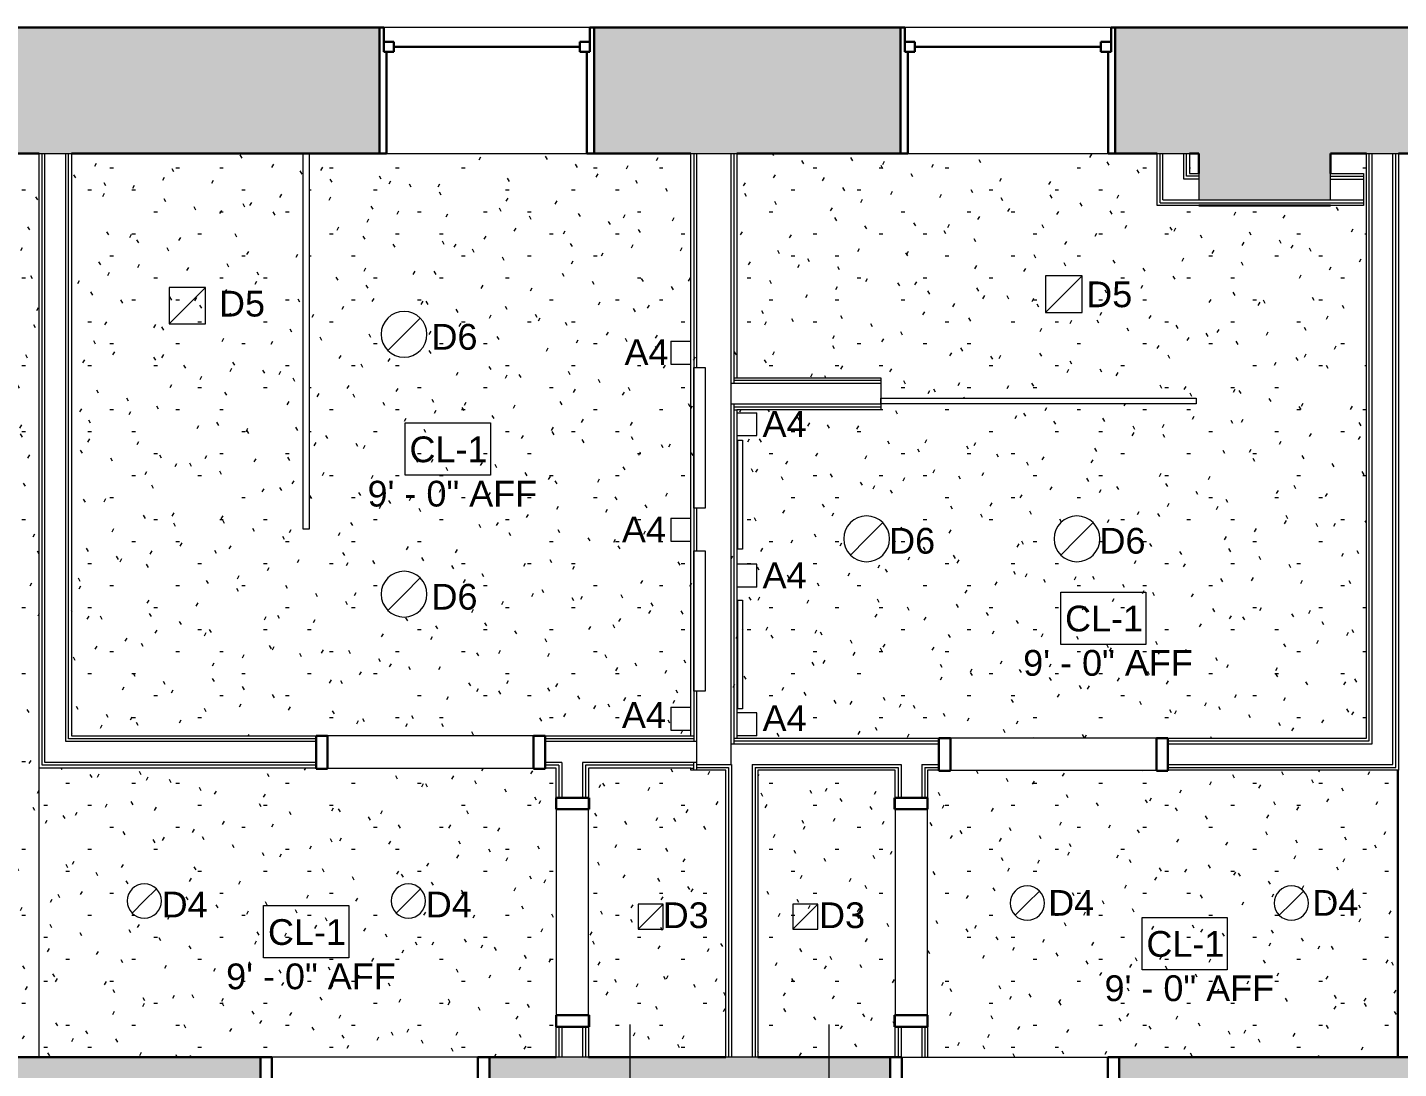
# Model space of a CAD drawing. Header units: inches. Extents: x -1176 to 1507, y -2527 to 978.
# Drawn here: x 684.5 to 924, y 407.1 to 589 of the extents above; entities that cross this region are included whole.
import ezdxf

# ---------------------------------------------------------------- set-up
doc = ezdxf.new("R2010")
doc.units = ezdxf.units.IN
doc.header["$MEASUREMENT"] = 0
for name, color, linetype, lineweight in [('A-CLNG', 13, 'Continuous', 18), ('A-CLNG-IDEN', 151, 'Continuous', 9), ('A-CLNG-PATT', 13, 'Continuous', 18), ('A-DOOR', 31, 'Continuous', 18), ('A-DOOR-FRAM', 31, 'Continuous', 30), ('A-GLAZ', 151, 'Continuous', 18), ('A-GLAZ-CURT', 52, 'Continuous', 9), ('A-WALL', 113, 'Continuous', 18), ('A-WALL-PATT', 111, 'Continuous', 18), ('E-LITE-EQPM', 33, 'Continuous', 9), ('E-LITE-EQPM-IDEN', 33, 'Continuous', 9), ('I-WALL', 2, 'Continuous', 18), ('Q-SPCQ', 91, 'Continuous', 9)]:
    doc.layers.add(name, color=color, linetype=linetype, lineweight=lineweight)
doc.styles.add('Arial', font='arial.ttf', dxfattribs={"height": 4.5})
doc.styles.add('Swis721 Lt BT', font='swissl.ttf', dxfattribs={"height": 4.5})
pattern_1 = [(0, (0, 0), (15.36, 3.84), [0.634, -10.886, 0.634, -10.886, -61.44]), (0, (0, 0), (15.36, 3.84), [-23.04, 0.634, -22.406, 0.634, -10.886, -26.88]), (0, (0, 0), (15.36, 3.84), [-57.6, 0.634, -7.046, 0.634, -18.566]), (120, (5.76, 1.92), (-11.005538, 11.38215), [0.634, -10.886, 0.634, -10.886, -61.44]), (120, (5.76, 1.92), (-11.005538, 11.38215), [-23.04, 0.634, -22.406, 0.634, -10.886, -26.88]), (120, (5.76, 1.92), (-11.005538, 11.38215), [-57.6, 0.634, -7.046, 0.634, -18.566]), (240, (7.68, 9.6), (-4.354462, -15.22215), [0.634, -10.886, 0.634, -10.886, -61.44]), (240, (7.68, 9.6), (-4.354462, -15.22215), [-23.04, 0.634, -22.406, 0.634, -10.886, -26.88]), (240, (7.68, 9.6), (-4.354462, -15.22215), [-57.6, 0.634, -7.046, 0.634, -18.566])]

# ---------------------------------------------------------------- blocks, each defined once
blk = doc.blocks.new('Double Hung - side window 4_ X 6_ 3_ H-6086068-2nd Floor RCP')
at = {"layer": 'A-GLAZ', "color": 8, "lineweight": 30}
for p, q in [((-18.75, 11), (-18, 11)), ((-18, 6.75), (-18, 11)), ((18, 6.75), (18, 11)), ((18.75, 11), (18, 11)), ((-18, 8.5), (-18, 6.75)), ((-18, 8.5), (-16.25, 8.5)), ((-16.25, 8.5), (-16.25, 6.75)), ((-16.25, 7.625), (16.25, 7.625)), ((16.25, 8.5), (16.25, 6.75)), ((18, 8.5), (16.25, 8.5)), ((18, 8.5), (18, 6.75)), ((-18, 6.75), (-16.25, 6.75)), ((-18, 6.75), (-17.5, 6.75)), ((-17.5, -11), (-17.5, 6.75)), ((18, 6.75), (16.25, 6.75)), ((17.5, 6.75), (18, 6.75)), ((17.5, 6.75), (17.5, -11)), ((-17.5, -11), (-18.75, -11)), ((17.5, -11), (18.75, -11))]:
    blk.add_line(p, q, dxfattribs=at)
blk = doc.blocks.new('Single Flush - D2 3_ X 8_-8252890-2nd Floor RCP')
at = {"layer": 'A-DOOR-FRAM'}
for p, q in [((-20, -2.9375), (-20, 2.8125)), ((-20, 2.8125), (-18, 2.8125)), ((-18, -2.9375), (-18, 2.8125)), ((18.000004, -2.9375), (18.000004, 2.8125)), ((18.000004, 2.8125), (20.000004, 2.8125)), ((20.000004, -2.9375), (20.000004, 2.8125)), ((-20, -2.9375), (-18, -2.9375)), ((18.000004, -2.9375), (20.000004, -2.9375))]:
    blk.add_line(p, q, dxfattribs=at)
blk = doc.blocks.new('Single Flush - D2 3_ X 8_-8252885-2nd Floor RCP')
at = {"layer": 'A-DOOR-FRAM'}
for p, q in [((-20, 2.9375), (-20, -2.8125)), ((-20, 2.9375), (-18, 2.9375)), ((-18, 2.9375), (-18, -2.8125)), ((18.000004, 2.9375), (18.000004, -2.8125)), ((18.000004, 2.9375), (20.000004, 2.9375)), ((20.000004, 2.9375), (20.000004, -2.8125)), ((-20, -2.8125), (-18, -2.8125)), ((18.000004, -2.8125), (20.000004, -2.8125))]:
    blk.add_line(p, q, dxfattribs=at)
blk = doc.blocks.new('Single Flush - D1 3_ X 8_-8252940-2nd Floor RCP')
at = {"layer": 'A-DOOR-FRAM', "color": 8}
for p, q in [((-20, -3.75), (-20, 2)), ((-20, 2), (-18, 2)), ((-18, -3.75), (-18, 2)), ((18.000004, -3.75), (18.000004, 2)), ((18.000004, 2), (20.000004, 2)), ((20.000004, -3.75), (20.000004, 2)), ((-20, -3.75), (-18, -3.75)), ((18.000004, -3.75), (20.000004, -3.75))]:
    blk.add_line(p, q, dxfattribs=at)
blk = doc.blocks.new('System Panel - Glazed-7111619-2nd Floor RCP')
at = {"layer": 'A-GLAZ-CURT', "lineweight": 18}
for p, q in [((-32.8125, 0.75), (-32.8125, 1.75)), ((-32.8125, 1.75), (32.8125, 1.75)), ((32.8125, 0.75), (-32.8125, 0.75)), ((32.8125, 1.75), (32.8125, 0.75))]:
    blk.add_line(p, q, dxfattribs=at)
blk = doc.blocks.new('L-Recessed Circular - Downlight - 8_-7245237-2nd Floor RCP')
at = {"layer": 'E-LITE-EQPM'}
for q in [(2.83, 2.83), (-2.83, -2.83)]:
    blk.add_line((0, 0), q, dxfattribs=at)
for start, end in [(360, 180), (180, 360)]:
    blk.add_arc((0, 0), 4, start, end, dxfattribs=at)
blk = doc.blocks.new('L-Recessed Square Downlight - 6_-4552745-2nd Floor RCP')
at = {"layer": 'E-LITE-EQPM'}
for p, q in [((-3.1875, -3.1875), (-3.1875, 3.1875)), ((-3.1875, 3.1875), (3.1875, 3.1875)), ((-3.1875, 3.1875), (3.1875, -3.1875)), ((3.1875, 3.1875), (3.1875, -3.1875)), ((3.1875, -3.1875), (-3.1875, -3.1875))]:
    blk.add_line(p, q, dxfattribs=at)
blk = doc.blocks.new('L-Recessed Square Downlight - 4_-4552743-2nd Floor RCP')
at = {"layer": 'E-LITE-EQPM'}
for p, q in [((-2.1875, -2.1875), (-2.1875, 2.1875)), ((-2.1875, 2.1875), (2.1875, 2.1875)), ((-2.1875, 2.1875), (2.1875, -2.1875)), ((2.1875, 2.1875), (2.1875, -2.1875)), ((2.1875, -2.1875), (-2.1875, -2.1875))]:
    blk.add_line(p, q, dxfattribs=at)
blk = doc.blocks.new('L-Recessed Circular - Downlight - 6_-7313291-2nd Floor RCP')
at = {"layer": 'E-LITE-EQPM'}
for q in [(-2.12, -2.12), (2.12, 2.12)]:
    blk.add_line((0, 0), q, dxfattribs=at)
for start, end in [(360, 180), (180, 360)]:
    blk.add_arc((0, 0), 3, start, end, dxfattribs=at)
blk = doc.blocks.new('Sconce Light - Sphere - 60W - 120V-8439171-2nd Floor RCP')
at = {"layer": 'E-LITE-EQPM'}
for p, q in [((0, 7.5), (-2, 7.5)), ((-2, 7.5), (-2, 4)), ((2, 7.5), (0, 7.5)), ((2, 7.5), (2, 4)), ((-2, 4), (0, 4)), ((0, 4), (2, 4))]:
    blk.add_line(p, q, dxfattribs=at)
blk = doc.blocks.new('System Panel - Glazed-8012332-2nd Floor RCP')
at = {"layer": 'A-GLAZ-CURT', "lineweight": 18}
for p, q in [((-27.52, -1.75), (-27.52, -0.75)), ((-27.52, -0.75), (27.52, -0.75)), ((27.52, -1.75), (-27.52, -1.75)), ((27.52, -0.75), (27.52, -1.75))]:
    blk.add_line(p, q, dxfattribs=at)
blk = doc.blocks.new('Mirror52 - Mirror-7343820-2nd Floor RCP')
at = {"layer": 'Q-SPCQ'}
for p, q in [((-994.34, -1006.94), (-994.34, -1004.94)), ((-994.34, -1004.94), (-969.77, -1004.94)), ((-969.77, -1004.94), (-969.77, -1006.94)), ((-969.77, -1006.94), (-994.34, -1006.94))]:
    blk.add_line(p, q, dxfattribs=at)
blk = doc.blocks.new('Mirror53 - Mirror-7343833-2nd Floor RCP')
at = {"layer": 'Q-SPCQ'}
for p, q in [((-994.34, -1006.94), (-994.34, -1004.94)), ((-994.34, -1004.94), (-969.77, -1004.94)), ((-969.77, -1004.94), (-969.77, -1006.94)), ((-969.77, -1006.94), (-994.34, -1006.94))]:
    blk.add_line(p, q, dxfattribs=at)
blk = doc.blocks.new('Single Flush - D1 3_ X 8_-8252941-2nd Floor RCP')
at = {"layer": 'A-DOOR-FRAM'}
for p, q in [((-20, 3.75), (-20, -2)), ((-20, 3.75), (-18, 3.75)), ((-18, 3.75), (-18, -2)), ((18.000004, 3.75), (18.000004, -2)), ((18.000004, 3.75), (20.000004, 3.75)), ((20.000004, 3.75), (20.000004, -2)), ((-20, -2), (-18, -2)), ((18.000004, -2), (20.000004, -2))]:
    blk.add_line(p, q, dxfattribs=at)
blk = doc.blocks.new('Mirror71 - Mirror-8012109-2nd Floor RCP')
at = {"layer": 'Q-SPCQ'}
for p, q in [((-969.01, -1022.92), (-969.01, -1022.11)), ((-969.01, -1022.11), (-950.01, -1022.11)), ((-950.01, -1022.11), (-950.01, -1022.92)), ((-950.01, -1022.92), (-969.01, -1022.92))]:
    blk.add_line(p, q, dxfattribs=at)
blk = doc.blocks.new('Mirror72 - Mirror-8012123-2nd Floor RCP')
at = {"layer": 'Q-SPCQ'}
for p, q in [((-968.92, -1022.92), (-968.92, -1022.11)), ((-968.92, -1022.11), (-949.92, -1022.11)), ((-949.92, -1022.11), (-949.92, -1022.92)), ((-949.92, -1022.92), (-968.92, -1022.92))]:
    blk.add_line(p, q, dxfattribs=at)
blk = doc.blocks.new('Sconce Light - Sphere - 60W - 120V-V14-2nd Floor RCP')
at = {"layer": 'E-LITE-EQPM'}
for p, q in [((0, -4), (-2, -4)), ((-2, -4), (-2, -7.5)), ((2, -4), (0, -4)), ((2, -4), (2, -7.5)), ((-2, -7.5), (0, -7.5)), ((0, -7.5), (2, -7.5))]:
    blk.add_line(p, q, dxfattribs=at)

msp = doc.modelspace()

# ---------------------------------------------------------------- hatches: boundary and pattern name
at = {"layer": 'A-CLNG-PATT'}
h = msp.add_hatch(dxfattribs=at)
h.set_pattern_fill('FP_2', color=256, style=0, pattern_type=2)
h.set_pattern_definition(pattern_1)
h.paths.add_polyline_path([(685.67, 409.14), (686.57, 409.14), (686.57, 567.01), (606.02, 567.01), (606.02, 557.64), (587.52, 557.64), (587.52, 567.01), (480.78, 567.01), (480.78, 555.14), (484.28, 555.14), (484.28, 551.14), (480.78, 551.14), (480.78, 465.14), (484.28, 465.14), (484.28, 461.14), (480.78, 461.14), (480.78, 409.14), (639.03, 409.14)], flags=0)
h.paths.add_polyline_path([(491.91, 410.75), (490.9, 410.89), (489.95, 411.28), (489.13, 411.91), (488.51, 412.72), (488.11, 413.67), (488.05, 413.98), (488.04, 414.02), (488.02, 414.33), (487.98, 414.69), (488.04, 415.15), (488.04, 415.39), (488.09, 415.53), (488.11, 415.71), (488.51, 416.67), (488.62, 416.81), (489.13, 417.47), (489.26, 417.58), (489.38, 417.72), (489.65, 417.87), (489.95, 418.1), (490.29, 418.24), (490.57, 418.4), (490.76, 418.44), (490.9, 418.49), (491.99, 418.63), (492.62, 418.53), (492.93, 418.49), (493.11, 418.43), (493.26, 418.4), (493.54, 418.24), (493.88, 418.1), (494.18, 417.87), (494.45, 417.72), (494.57, 417.58), (494.7, 417.47), (495.32, 416.67), (495.36, 416.56), (495.72, 415.71), (495.74, 415.53), (495.79, 415.39), (495.79, 415.15), (495.82, 414.9), (498.02, 414.89), (498.11, 414.84), (498.16, 414.76), (498.16, 414.65), (498.11, 414.56), (498.02, 414.51), (497.9, 414.51), (495.83, 414.51), (495.79, 414.22), (495.79, 414.02), (495.75, 413.9), (495.72, 413.67), (495.32, 412.72), (494.7, 411.91), (493.88, 411.28), (492.93, 410.89), (492.02, 410.77)], flags=0)
h.paths.add_polyline_path([(636.06, 445.61), (635.28, 445.71), (634.56, 446.01), (633.94, 446.49), (633.46, 447.11), (633.16, 447.83), (633.06, 448.61), (633.16, 449.39), (633.46, 450.11), (633.94, 450.73), (634.56, 451.21), (635.28, 451.51), (636.06, 451.61), (636.84, 451.51), (637.56, 451.21), (638.18, 450.73), (638.66, 450.11), (638.96, 449.39), (639.06, 448.61), (638.96, 447.83), (638.66, 447.11), (638.18, 446.49), (637.56, 446.01), (636.84, 445.71)], flags=0)
h.paths.add_polyline_path([(535.04, 445.61), (534.26, 445.71), (533.54, 446.01), (532.92, 446.49), (532.44, 447.11), (532.14, 447.83), (532.04, 448.61), (532.14, 449.39), (532.44, 450.11), (532.92, 450.73), (533.54, 451.21), (534.26, 451.51), (535.04, 451.61), (535.81, 451.51), (536.54, 451.21), (537.16, 450.73), (537.64, 450.11), (537.94, 449.39), (538.04, 448.61), (537.94, 447.83), (537.64, 447.11), (537.16, 446.49), (536.54, 446.01), (535.81, 445.71)], flags=0)
h.paths.add_polyline_path([(581.8, 466.78), (581.09, 467.01), (580.65, 467.61), (580.65, 468.36), (581.09, 468.96), (581.3, 469.03), (581.3, 485), (573.69, 471.83), (573.84, 471.66), (573.9, 470.89), (573.55, 470.27), (572.86, 469.97), (572.13, 470.13), (571.63, 470.68), (571.57, 471.45), (571.93, 472.07), (572.61, 472.37), (572.83, 472.33), (580.43, 485.5), (566.6, 477.52), (566.65, 477.3), (566.34, 476.62), (565.7, 476.24), (564.95, 476.32), (564.4, 476.82), (564.24, 477.55), (564.55, 478.23), (565.19, 478.61), (565.94, 478.53), (566.1, 478.38), (579.93, 486.37), (564.72, 486.37), (564.65, 486.16), (564.05, 485.72), (563.3, 485.72), (562.7, 486.16), (562.47, 486.87), (562.7, 487.58), (563.3, 488.02), (564.05, 488.02), (564.65, 487.58), (564.72, 487.37), (579.93, 487.37), (566.09, 495.34), (565.94, 495.21), (565.16, 495.15), (564.55, 495.5), (564.24, 496.19), (564.4, 496.92), (564.95, 497.41), (565.72, 497.48), (566.34, 497.12), (566.65, 496.44), (566.6, 496.22), (580.43, 488.23), (572.83, 501.41), (572.61, 501.36), (571.93, 501.67), (571.56, 502.31), (571.63, 503.06), (572.13, 503.61), (572.86, 503.77), (573.55, 503.46), (573.92, 502.82), (573.84, 502.07), (573.69, 501.91), (581.3, 488.73), (581.3, 504.71), (581.09, 504.78), (580.65, 505.38), (580.65, 506.13), (581.09, 506.73), (581.8, 506.96), (582.51, 506.73), (582.95, 506.13), (582.95, 505.38), (582.51, 504.78), (582.3, 504.71), (582.3, 488.73), (589.91, 501.91), (589.76, 502.07), (589.7, 502.85), (590.05, 503.46), (590.74, 503.77), (591.47, 503.61), (591.97, 503.06), (592.03, 502.29), (591.67, 501.67), (590.99, 501.36), (590.77, 501.41), (583.17, 488.23), (597, 496.22), (596.95, 496.44), (597.26, 497.12), (597.9, 497.49), (598.65, 497.41), (599.2, 496.92), (599.36, 496.19), (599.05, 495.5), (598.41, 495.13), (597.66, 495.21), (597.5, 495.36), (583.67, 487.37), (598.88, 487.37), (598.95, 487.58), (599.55, 488.02), (600.3, 488.02), (600.9, 487.58), (601.13, 486.87), (600.9, 486.16), (600.3, 485.72), (599.55, 485.72), (598.95, 486.16), (598.88, 486.37), (583.67, 486.37), (597.51, 478.39), (597.66, 478.53), (598.44, 478.59), (599.05, 478.23), (599.36, 477.55), (599.2, 476.82), (598.65, 476.32), (597.88, 476.26), (597.26, 476.62), (596.95, 477.3), (597, 477.52), (583.17, 485.5), (590.77, 472.33), (590.99, 472.37), (591.67, 472.07), (592.04, 471.42), (591.97, 470.68), (591.47, 470.13), (590.74, 469.97), (590.05, 470.27), (589.68, 470.92), (589.76, 471.66), (589.91, 471.83), (582.3, 485), (582.3, 469.03), (582.51, 468.96), (582.95, 468.36), (582.95, 467.61), (582.51, 467.01), (581.93, 466.82)], flags=0)
h.paths.add_polyline_path([(636.06, 524.54), (635.28, 524.64), (634.56, 524.94), (633.94, 525.42), (633.46, 526.04), (633.16, 526.77), (633.06, 527.54), (633.16, 528.32), (633.46, 529.04), (633.94, 529.66), (634.56, 530.14), (635.28, 530.44), (636.06, 530.54), (636.84, 530.44), (637.56, 530.14), (638.18, 529.66), (638.66, 529.04), (638.96, 528.32), (639.06, 527.54), (638.96, 526.77), (638.66, 526.04), (638.18, 525.42), (637.56, 524.94), (636.84, 524.64)], flags=0)
h.paths.add_polyline_path([(535.04, 524.54), (534.26, 524.64), (533.54, 524.94), (532.92, 525.42), (532.44, 526.04), (532.14, 526.77), (532.04, 527.54), (532.14, 528.32), (532.44, 529.04), (532.92, 529.66), (533.54, 530.14), (534.26, 530.44), (535.04, 530.54), (535.81, 530.44), (536.54, 530.14), (537.16, 529.66), (537.64, 529.04), (537.94, 528.32), (538.04, 527.54), (537.94, 526.77), (537.64, 526.04), (537.16, 525.42), (536.54, 524.94), (535.81, 524.64)], flags=0)
h.paths.add_polyline_path([(675.75, 544.65), (664.73, 544.65), (664.73, 555.67), (675.75, 555.67), (675.75, 547.24)], flags=0)
h = msp.add_hatch(dxfattribs=at)
h.set_pattern_fill('FP_4', color=256, style=0, pattern_type=2)
h.set_pattern_definition(pattern_1)
h.paths.add_polyline_path([(692.2, 465.26), (800.4, 465.26), (800.4, 466.26), (796.9, 466.26), (796.9, 470.26), (800.4, 470.26), (800.4, 499.26), (796.9, 499.26), (796.9, 503.26), (800.4, 503.26), (800.4, 530.2), (796.9, 530.2), (796.9, 534.2), (800.4, 534.2), (800.4, 567.01), (733.7, 567.01), (733.7, 501.38), (732.7, 501.38), (732.7, 567.01), (692.2, 567.01), (692.2, 471.48)], flags=0)
h.paths.add_polyline_path([(734.07, 465.51), (698.45, 465.51), (698.45, 465.88), (734.07, 465.88)], flags=0)
h.paths.add_polyline_path([(750.3, 486.01), (749.26, 486.15), (748.3, 486.55), (747.47, 487.18), (746.83, 488.01), (746.43, 488.98), (746.3, 490.01), (746.43, 491.05), (746.83, 492.01), (747.47, 492.84), (748.3, 493.48), (749.26, 493.88), (750.3, 494.01), (751.33, 493.88), (752.3, 493.48), (753.12, 492.84), (753.76, 492.01), (754.16, 491.05), (754.3, 490.01), (754.16, 488.98), (753.76, 488.01), (753.12, 487.18), (752.3, 486.55), (751.33, 486.15)], flags=0)
h.paths.add_polyline_path([(750.3, 531.41), (749.26, 531.55), (748.3, 531.95), (747.47, 532.58), (746.83, 533.41), (746.43, 534.38), (746.3, 535.41), (746.43, 536.45), (746.83, 537.41), (747.47, 538.24), (748.3, 538.88), (749.26, 539.28), (750.3, 539.41), (751.33, 539.28), (752.3, 538.88), (753.12, 538.24), (753.76, 537.41), (754.16, 536.45), (754.3, 535.41), (754.16, 534.38), (753.76, 533.41), (753.12, 532.58), (752.3, 531.95), (751.33, 531.55)], flags=0)
h = msp.add_hatch(dxfattribs=at)
h.set_pattern_fill('FP_2', color=256, style=0, pattern_type=2)
h.set_pattern_definition(pattern_1)
h.paths.add_polyline_path([(825.58, 464.88), (918.4, 464.88), (918.4, 567.01), (912.15, 567.01), (912.15, 563.52), (917.87, 563.52), (917.87, 557.89), (881.87, 557.89), (881.87, 567.01), (808.4, 567.01), (808.4, 527.82), (833.61, 527.82), (833.61, 524.26), (888.65, 524.26), (888.65, 523.26), (833.61, 523.26), (833.61, 522.2), (808.4, 522.2), (808.4, 521.7), (811.9, 521.7), (811.9, 517.7), (808.4, 517.7), (808.4, 495.26), (811.9, 495.26), (811.9, 491.26), (808.4, 491.26), (808.4, 469.26), (811.9, 469.26), (811.9, 465.26), (808.4, 465.26), (808.4, 464.88), (813.92, 464.88)], flags=0)
h.paths.add_polyline_path([(809.42, 469.98), (808.61, 469.98), (808.61, 488.98), (809.42, 488.98), (809.42, 471.48)], flags=0)
h.paths.add_polyline_path([(867.84, 495.68), (866.81, 495.82), (865.84, 496.22), (865.02, 496.85), (864.38, 497.68), (863.98, 498.64), (863.84, 499.68), (863.98, 500.71), (864.38, 501.68), (865.02, 502.51), (865.84, 503.14), (866.81, 503.54), (867.84, 503.68), (868.88, 503.54), (869.84, 503.14), (870.67, 502.51), (871.31, 501.68), (871.71, 500.71), (871.84, 499.68), (871.71, 498.64), (871.31, 497.68), (870.67, 496.85), (869.84, 496.22), (868.88, 495.82)], flags=0)
h.paths.add_polyline_path([(831.09, 495.68), (830.06, 495.82), (829.09, 496.22), (828.27, 496.85), (827.63, 497.68), (827.23, 498.64), (827.09, 499.68), (827.23, 500.71), (827.63, 501.68), (828.27, 502.51), (829.09, 503.14), (830.06, 503.54), (831.09, 503.68), (832.13, 503.54), (833.09, 503.14), (833.92, 502.51), (834.56, 501.68), (834.96, 500.71), (835.09, 499.68), (834.96, 498.64), (834.56, 497.68), (833.92, 496.85), (833.09, 496.22), (832.13, 495.82)], flags=0)
h.paths.add_polyline_path([(809.42, 497.88), (808.61, 497.88), (808.61, 516.88), (809.42, 516.88)], flags=0)
h.paths.add_polyline_path([(918.15, 525.38), (917.77, 525.38), (917.77, 554.63), (918.15, 554.63), (918.15, 547.24)], flags=0)
h.paths.add_polyline_path([(889.15, 563.52), (889.15, 567.01), (887.49, 567.01), (887.49, 563.52)], flags=0)
h = msp.add_hatch(dxfattribs=at)
h.set_pattern_fill('FP_2', color=256, style=0, pattern_type=2)
h.set_pattern_definition(pattern_1)
h.paths.add_polyline_path([(776.86, 409.14), (776.86, 459.63), (686.57, 459.63), (686.57, 409.14), (765.2, 409.14)], flags=0)
h.paths.add_polyline_path([(704.91, 433.42), (704.13, 433.52), (703.41, 433.82), (702.79, 434.3), (702.31, 434.92), (702.01, 435.64), (701.91, 436.42), (702.01, 437.2), (702.31, 437.92), (702.79, 438.54), (703.41, 439.02), (704.13, 439.32), (704.91, 439.42), (705.68, 439.32), (706.41, 439.02), (707.03, 438.54), (707.51, 437.92), (707.8, 437.2), (707.91, 436.42), (707.8, 435.64), (707.51, 434.92), (707.03, 434.3), (706.41, 433.82), (705.68, 433.52)], flags=0)
h.paths.add_polyline_path([(751.05, 433.42), (750.27, 433.52), (749.55, 433.82), (748.93, 434.3), (748.45, 434.92), (748.15, 435.64), (748.05, 436.42), (748.15, 437.2), (748.45, 437.92), (748.93, 438.54), (749.55, 439.02), (750.27, 439.32), (751.05, 439.42), (751.83, 439.32), (752.55, 439.02), (753.17, 438.54), (753.65, 437.92), (753.95, 437.2), (754.05, 436.42), (753.95, 435.64), (753.65, 434.92), (753.17, 434.3), (752.55, 433.82), (751.83, 433.52)], flags=0)
h = msp.add_hatch(dxfattribs=at)
h.set_pattern_fill('FP_2', color=256, style=0, pattern_type=2)
h.set_pattern_definition(pattern_1)
h.paths.add_polyline_path([(782.49, 409.14), (806.49, 409.14), (806.49, 459.26), (800.4, 459.26), (800.4, 459.63), (782.49, 459.63), (782.49, 412.48)], flags=0)
h = msp.add_hatch(dxfattribs=at)
h.set_pattern_fill('FP_2', color=256, style=0, pattern_type=2)
h.set_pattern_definition(pattern_1)
h.paths.add_polyline_path([(836.11, 409.14), (836.11, 459.26), (812.11, 459.26), (812.11, 409.14), (835.24, 409.14)], flags=0)
h = msp.add_hatch(dxfattribs=at)
h.set_pattern_fill('FP_2', color=256, style=0, pattern_type=2)
h.set_pattern_definition(pattern_1)
h.paths.add_polyline_path([(841.74, 409.14), (923.77, 409.14), (923.77, 459.26), (841.74, 459.26), (841.74, 414.45)], flags=0)
h.paths.add_polyline_path([(859.16, 433.04), (858.38, 433.15), (857.66, 433.45), (857.04, 433.92), (856.56, 434.54), (856.26, 435.27), (856.16, 436.04), (856.26, 436.82), (856.56, 437.54), (857.04, 438.17), (857.66, 438.64), (858.38, 438.94), (859.16, 439.04), (859.93, 438.94), (860.66, 438.64), (861.28, 438.17), (861.76, 437.54), (862.05, 436.82), (862.16, 436.04), (862.05, 435.27), (861.76, 434.54), (861.28, 433.92), (860.66, 433.45), (859.93, 433.15)], flags=0)
h.paths.add_polyline_path([(905.3, 433.04), (904.52, 433.15), (903.8, 433.45), (903.18, 433.92), (902.7, 434.54), (902.4, 435.27), (902.3, 436.04), (902.4, 436.82), (902.7, 437.54), (903.18, 438.17), (903.8, 438.64), (904.52, 438.94), (905.3, 439.04), (906.08, 438.94), (906.8, 438.64), (907.42, 438.17), (907.9, 437.54), (908.2, 436.82), (908.3, 436.04), (908.2, 435.27), (907.9, 434.54), (907.42, 433.92), (906.8, 433.45), (906.08, 433.15)], flags=0)
at = {"layer": 'A-WALL-PATT', "lineweight": 9}
h = msp.add_hatch(color=7, dxfattribs=at)
h.paths.add_polyline_path([(1211.24, 567.01), (1211.24, 589.01), (1167.7, 589.01), (1167.7, 567.01), (1198.66, 567.01)], flags=0)
h.paths.add_polyline_path([(1130.2, 567.01), (1130.2, 589.01), (1068.64, 589.01), (1068.64, 567.01), (1105.39, 567.01)], flags=0)
h.paths.add_polyline_path([(1031.14, 567.01), (1031.14, 589.01), (977.59, 589.01), (977.59, 567.01), (1012.12, 567.01)], flags=0)
h.paths.add_polyline_path([(918.4, 567.01), (940.09, 567.01), (940.09, 589.01), (874.54, 589.01), (874.54, 567.01), (912.15, 567.01)], flags=0)
h.paths.add_polyline_path([(837.04, 567.01), (837.04, 589.01), (783.49, 589.01), (783.49, 567.01), (825.58, 567.01)], flags=0)
h.paths.add_polyline_path([(745.99, 567.01), (745.99, 589.01), (682.43, 589.01), (682.43, 567.01), (732.3, 567.01)], flags=0)
h.paths.add_polyline_path([(644.93, 567.01), (644.93, 589.01), (576.53, 589.01), (576.53, 567.01), (606.02, 567.01)], flags=0)
h.paths.add_polyline_path([(539.03, 567.01), (539.03, 589.01), (480.78, 589.01), (480.78, 567.01)], flags=0)
h = msp.add_hatch(dxfattribs=at)
h.set_pattern_fill('FP_2', color=256, style=0, pattern_type=2)
h.set_pattern_definition(pattern_1)
h.paths.add_polyline_path([(800.9, 459.26), (800.9, 459.63), (800.4, 459.63), (800.4, 459.26)], flags=0)
h.paths.add_polyline_path([(800.4, 465.26), (800.9, 465.26), (800.9, 567.01), (800.4, 567.01), (800.4, 466.26)], flags=0)
h = msp.add_hatch(dxfattribs=at)
h.set_pattern_fill('FP_2', color=256, style=0, pattern_type=2)
h.set_pattern_definition(pattern_1)
h.paths.add_polyline_path([(800.9, 459.26), (801.4, 459.26), (801.4, 460.63), (800.9, 460.63), (800.9, 459.63)], flags=0)
h.paths.add_polyline_path([(801.4, 464.26), (801.4, 473.04), (800.91, 473.04), (800.91, 497.61), (801.4, 497.61), (801.4, 505.05), (800.91, 505.05), (800.91, 529.63), (801.4, 529.63), (801.4, 567.01), (800.9, 567.01), (800.9, 464.26)], flags=0)
h = msp.add_hatch(dxfattribs=at)
h.set_pattern_fill('FP_2', color=256, style=0, pattern_type=2)
h.set_pattern_definition(pattern_1)
h.paths.add_polyline_path([(807.9, 463.88), (807.9, 523.2), (807.4, 523.2), (807.4, 463.88)], flags=0)
h.paths.add_polyline_path([(807.9, 526.82), (807.9, 567.01), (807.4, 567.01), (807.4, 526.82)], flags=0)
h = msp.add_hatch(dxfattribs=at)
h.set_pattern_fill('FP_2', color=256, style=0, pattern_type=2)
h.set_pattern_definition(pattern_1)
h.paths.add_polyline_path([(807.9, 464.88), (808.4, 464.88), (808.4, 522.2), (807.9, 522.2), (807.9, 471.48)], flags=0)
h.paths.add_polyline_path([(807.9, 527.82), (808.4, 527.82), (808.4, 567.01), (807.9, 567.01), (807.9, 532.09)], flags=0)
msp.add_hatch(color=7, dxfattribs=at).paths.add_polyline_path([(895.53, 558.89), (912.15, 558.89), (912.15, 567.01), (889.15, 567.01), (889.15, 558.89)], flags=0)
h = msp.add_hatch(color=7, dxfattribs=at)
h.paths.add_polyline_path([(1087.9, 405.14), (1087.9, 409.14), (875.24, 409.14), (875.24, 405.14), (1058.76, 405.14)], flags=0)
h.paths.add_polyline_path([(835.24, 405.14), (835.24, 409.14), (765.2, 409.14), (765.2, 405.14), (825.58, 405.14)], flags=0)
h.paths.add_polyline_path([(718.07, 405.14), (725.2, 405.14), (725.2, 409.14), (480.78, 409.14), (480.78, 405.14), (708.99, 405.14)], flags=0)

# ---------------------------------------------------------------- linework, layer by layer
at = {"layer": 'A-CLNG'}
for p, q in [((686.57, 409.14), (686.57, 459.63)), ((923.77, 459.26), (923.77, 409.14)), ((924.02, 409.14), (924.02, 459.26))]:
    msp.add_line(p, q, dxfattribs=at)
for centre, radius, start, end in [((750.3, 535.41), 4, 0, 180), ((750.3, 535.41), 4, 180, 0), ((831.09, 499.68), 4, 0, 180), ((867.84, 499.68), 4, 0, 180), ((831.09, 499.68), 4, 180, 0), ((867.84, 499.68), 4, 180, 0), ((750.3, 490.01), 4, 0, 180), ((750.3, 490.01), 4, 180, 0), ((704.91, 436.42), 3, 0, 180), ((751.05, 436.42), 3, 0, 180), ((859.16, 436.04), 3, 0, 180), ((905.3, 436.04), 3, 0, 180), ((704.91, 436.42), 3, 180, 0), ((751.05, 436.42), 3, 180, 0), ((859.16, 436.04), 3, 180, 0), ((905.3, 436.04), 3, 180, 0)]:
    msp.add_arc(centre, radius, start, end, dxfattribs=at)
at = {"layer": 'A-CLNG-IDEN'}
for p, q in [((789.74, 414.84), (789.74, 396.55)), ((824.48, 414.84), (824.48, 396.55))]:
    msp.add_line(p, q, dxfattribs=at)
at = {"layer": 'A-CLNG-IDEN', "flags": 128}
for points in [[(750.49, 519.93), (765.37, 519.93), (765.37, 510.8), (750.49, 510.8)], [(865.01, 490.37), (879.89, 490.37), (879.89, 481.24), (865.01, 481.24)], [(725.77, 435.62), (740.65, 435.62), (740.65, 426.48), (725.77, 426.48)], [(879.22, 433.55), (894.1, 433.55), (894.1, 424.41), (879.22, 424.41)]]:
    msp.add_lwpolyline(points, close=True, dxfattribs=at)
at = {"layer": 'A-WALL', "color": 8, "lineweight": 30}
for p, q in [((682.43, 589.01), (745.99, 589.01)), ((745.99, 589.01), (745.99, 567.01)), ((783.49, 589.01), (837.04, 589.01)), ((783.49, 567.01), (783.49, 589.01)), ((837.04, 589.01), (837.04, 567.01)), ((874.54, 589.01), (940.09, 589.01)), ((874.54, 567.01), (874.54, 589.01)), ((686.57, 567.01), (682.43, 567.01)), ((745.99, 567.01), (692.2, 567.01)), ((800.4, 567.01), (783.49, 567.01)), ((837.04, 567.01), (808.4, 567.01)), ((881.87, 567.01), (874.54, 567.01)), ((889.15, 567.01), (887.49, 567.01)), ((889.15, 563.52), (889.15, 567.01)), ((918.4, 567.01), (912.15, 567.01)), ((912.15, 567.01), (912.15, 563.52)), ((940.09, 567.01), (924.02, 567.01)), ((912.15, 557.89), (889.15, 557.89)), ((480.78, 409.14), (725.2, 409.14)), ((725.2, 409.14), (725.2, 405.14)), ((765.2, 409.14), (776.86, 409.14)), ((765.2, 405.14), (765.2, 409.14)), ((782.49, 409.14), (806.49, 409.14)), ((812.11, 409.14), (835.24, 409.14)), ((875.24, 409.14), (1087.9, 409.14))]:
    msp.add_line(p, q, dxfattribs=at)
at = {"layer": 'A-WALL', "lineweight": 9}
for p, q in [((783.49, 589.01), (745.99, 589.01)), ((874.54, 589.01), (837.04, 589.01)), ((745.99, 567.01), (783.49, 567.01)), ((837.04, 567.01), (874.54, 567.01)), ((765.2, 409.14), (725.2, 409.14)), ((835.24, 409.14), (835.24, 405.14)), ((875.24, 405.14), (875.24, 409.14))]:
    msp.add_line(p, q, dxfattribs=at)
at = {"layer": 'A-WALL'}
for p, q in [((686.57, 567.01), (692.2, 567.01)), ((687.07, 460.13), (687.07, 567.01)), ((687.57, 460.63), (687.57, 567.01)), ((691.2, 464.26), (691.2, 567.01)), ((691.7, 464.76), (691.7, 567.01)), ((800.4, 567.01), (808.4, 567.01)), ((800.9, 567.01), (800.9, 464.26)), ((801.4, 567.01), (801.4, 529.63)), ((807.4, 567.01), (807.4, 460.26)), ((807.9, 567.01), (807.9, 526.82)), ((881.87, 567.01), (887.49, 567.01)), ((882.37, 558.39), (882.37, 567.01)), ((882.87, 558.89), (882.87, 567.01)), ((886.49, 562.52), (886.49, 567.01)), ((886.99, 563.02), (886.99, 567.01)), ((918.4, 567.01), (924.02, 567.01)), ((918.9, 464.38), (918.9, 567.01)), ((919.4, 463.88), (919.4, 567.01)), ((923.02, 460.26), (923.02, 567.01)), ((923.52, 459.76), (923.52, 567.01)), ((889.15, 563.02), (886.99, 563.02)), ((889.15, 563.52), (889.15, 558.89)), ((912.15, 558.89), (912.15, 563.52)), ((912.15, 563.02), (917.87, 563.02)), ((889.15, 562.52), (886.49, 562.52)), ((912.15, 562.52), (917.87, 562.52)), ((882.37, 558.39), (917.87, 558.39)), ((882.87, 558.89), (917.87, 558.89)), ((807.9, 527.82), (808.4, 527.82)), ((833.61, 527.32), (807.9, 527.32)), ((833.61, 526.82), (807.4, 526.82)), ((833.61, 523.2), (807.4, 523.2)), ((807.9, 523.2), (807.9, 522.2)), ((833.61, 522.7), (807.9, 522.7)), ((807.9, 522.2), (807.9, 463.88)), ((807.9, 522.2), (808.4, 522.2)), ((801.4, 505.05), (801.4, 497.61)), ((801.4, 473.04), (801.4, 459.26)), ((734.93, 464.76), (691.7, 464.76)), ((800.9, 464.76), (774.93, 464.76)), ((800.4, 465.26), (800.9, 465.26)), ((807.9, 464.88), (808.4, 464.88)), ((734.93, 464.26), (691.2, 464.26)), ((801.4, 464.26), (774.93, 464.26)), ((807.4, 463.88), (843.74, 463.88)), ((807.9, 464.38), (843.74, 464.38)), ((883.74, 464.38), (918.9, 464.38)), ((883.74, 463.88), (919.4, 463.88)), ((734.93, 460.13), (687.07, 460.13)), ((734.93, 460.63), (687.57, 460.63)), ((777.86, 460.63), (774.93, 460.63)), ((777.36, 460.13), (774.93, 460.13)), ((777.36, 460.13), (777.36, 454.45)), ((777.86, 460.63), (777.86, 454.45)), ((801.4, 460.63), (781.49, 460.63)), ((781.49, 460.63), (781.49, 454.45)), ((800.9, 460.13), (781.99, 460.13)), ((781.99, 460.13), (781.99, 454.45)), ((800.9, 459.26), (800.9, 460.63)), ((801.4, 460.26), (807.49, 460.26)), ((807.49, 460.26), (807.49, 409.14)), ((811.11, 460.26), (837.11, 460.26)), ((811.11, 460.26), (811.11, 409.14)), ((837.11, 460.26), (837.11, 454.45)), ((840.74, 460.26), (843.74, 460.26)), ((840.74, 460.26), (840.74, 454.45)), ((883.74, 460.26), (923.02, 460.26)), ((800.4, 459.63), (800.9, 459.63)), ((801.4, 459.76), (806.99, 459.76)), ((806.49, 459.26), (801.4, 459.26)), ((806.99, 459.76), (806.99, 409.14)), ((811.61, 459.76), (836.61, 459.76)), ((811.61, 459.76), (811.61, 409.14)), ((836.61, 459.76), (836.61, 454.45)), ((841.24, 459.76), (843.74, 459.76)), ((841.24, 459.76), (841.24, 454.45)), ((883.74, 459.76), (923.52, 459.76)), ((777.36, 414.45), (777.36, 409.14)), ((777.86, 414.45), (777.86, 409.14)), ((781.49, 414.45), (781.49, 409.14)), ((781.99, 414.45), (781.99, 409.14)), ((836.61, 414.45), (836.61, 409.14)), ((837.11, 414.45), (837.11, 409.14)), ((840.74, 414.45), (840.74, 409.14)), ((841.24, 414.45), (841.24, 409.14)), ((782.49, 409.14), (776.86, 409.14)), ((812.11, 409.14), (806.49, 409.14)), ((835.24, 409.14), (875.24, 409.14))]:
    msp.add_line(p, q, dxfattribs=at)
at = {"layer": 'I-WALL'}
for p, q in [((686.57, 459.63), (686.57, 567.01)), ((692.2, 567.01), (692.2, 465.26)), ((800.4, 534.2), (800.4, 567.01)), ((808.4, 567.01), (808.4, 527.82)), ((881.87, 557.89), (881.87, 567.01)), ((887.49, 567.01), (887.49, 563.52)), ((918.4, 464.88), (918.4, 567.01)), ((924.02, 567.01), (924.02, 459.26)), ((887.49, 563.52), (889.15, 563.52)), ((912.15, 563.52), (917.87, 563.52)), ((917.87, 563.52), (917.87, 557.89)), ((889.15, 557.89), (881.87, 557.89)), ((917.87, 557.89), (912.15, 557.89)), ((800.4, 503.26), (800.4, 530.2)), ((808.4, 527.82), (833.61, 527.82)), ((833.61, 527.82), (833.61, 522.2)), ((808.4, 522.2), (808.4, 521.7)), ((833.61, 522.2), (808.4, 522.2)), ((808.4, 517.7), (808.4, 495.26)), ((800.4, 470.26), (800.4, 499.26)), ((808.4, 491.26), (808.4, 469.26)), ((692.2, 465.26), (734.93, 465.26)), ((734.93, 465.26), (734.93, 459.63)), ((774.93, 465.26), (800.4, 465.26)), ((774.93, 459.63), (774.93, 465.26)), ((800.4, 465.26), (800.4, 466.26)), ((808.4, 465.26), (808.4, 464.88)), ((808.4, 464.88), (843.74, 464.88)), ((843.74, 464.88), (843.74, 459.26)), ((883.74, 459.26), (883.74, 464.88)), ((883.74, 464.88), (918.4, 464.88)), ((734.93, 459.63), (686.57, 459.63)), ((776.86, 459.63), (774.93, 459.63)), ((776.86, 454.45), (776.86, 459.63)), ((800.4, 459.63), (782.49, 459.63)), ((782.49, 459.63), (782.49, 454.45)), ((800.4, 459.26), (800.4, 459.63)), ((801.4, 459.26), (800.4, 459.26)), ((806.49, 409.14), (806.49, 459.26)), ((836.11, 459.26), (812.11, 459.26)), ((812.11, 459.26), (812.11, 409.14)), ((836.11, 454.45), (836.11, 459.26)), ((843.74, 459.26), (841.74, 459.26)), ((841.74, 459.26), (841.74, 454.45)), ((924.02, 459.26), (883.74, 459.26)), ((782.49, 454.45), (776.86, 454.45)), ((841.74, 454.45), (836.11, 454.45)), ((776.86, 409.14), (776.86, 414.45)), ((776.86, 414.45), (782.49, 414.45)), ((782.49, 414.45), (782.49, 409.14)), ((836.11, 409.14), (836.11, 414.45)), ((836.11, 414.45), (841.74, 414.45)), ((841.74, 414.45), (841.74, 409.14))]:
    msp.add_line(p, q, dxfattribs=at)
at = {"layer": 'I-WALL', "lineweight": 9}
for p, q in [((774.93, 465.26), (734.93, 465.26)), ((883.74, 464.88), (843.74, 464.88)), ((734.93, 459.63), (774.93, 459.63)), ((843.74, 459.26), (883.74, 459.26)), ((776.86, 454.45), (776.86, 414.45)), ((782.49, 414.45), (782.49, 454.45)), ((836.11, 454.45), (836.11, 414.45)), ((841.74, 414.45), (841.74, 454.45))]:
    msp.add_line(p, q, dxfattribs=at)

# ---------------------------------------------------------------- block references
at = {"layer": 'A-DOOR'}
for name, p, rotation in [('Single Flush - D2 3_ X 8_-8252885-2nd Floor RCP', (754.93, 462.45), 180), ('Single Flush - D2 3_ X 8_-8252890-2nd Floor RCP', (779.67, 434.45), 90), ('Single Flush - D2 3_ X 8_-8252885-2nd Floor RCP', (838.92, 434.45), 90), ('Single Flush - D1 3_ X 8_-8252941-2nd Floor RCP', (855.24, 407.14), 180)]:
    msp.add_blockref(name, p, dxfattribs=dict(at, rotation=rotation))
for name, p in [('Single Flush - D2 3_ X 8_-8252890-2nd Floor RCP', (863.74, 462.07)), ('Single Flush - D1 3_ X 8_-8252940-2nd Floor RCP', (745.2, 407.14))]:
    msp.add_blockref(name, p, dxfattribs=at)
at = {"layer": 'A-GLAZ'}
for p in [(764.74, 578.01), (855.79, 578.01)]:
    msp.add_blockref('Double Hung - side window 4_ X 6_ 3_ H-6086068-2nd Floor RCP', p, dxfattribs=at)
at = {"layer": 'A-GLAZ-CURT', "rotation": 89.99999999999991}
msp.add_blockref('System Panel - Glazed-7111619-2nd Floor RCP', (734.45, 534.2), dxfattribs=at)
at = {"layer": 'A-GLAZ-CURT'}
msp.add_blockref('System Panel - Glazed-8012332-2nd Floor RCP', (861.13, 525.01), dxfattribs=at)
at = {"layer": 'E-LITE-EQPM', "extrusion": (0, 0, -1), "rotation": 180}
for name, p in [('L-Recessed Square Downlight - 6_-4552745-2nd Floor RCP', (-865.56, 542.41)), ('L-Recessed Square Downlight - 6_-4552745-2nd Floor RCP', (-712.45, 540.41)), ('L-Recessed Square Downlight - 4_-4552743-2nd Floor RCP', (-793.37, 433.66)), ('L-Recessed Square Downlight - 4_-4552743-2nd Floor RCP', (-820.37, 433.66))]:
    msp.add_blockref(name, p, dxfattribs=at)
at = {"layer": 'E-LITE-EQPM'}
for name, p in [('L-Recessed Circular - Downlight - 8_-7245237-2nd Floor RCP', (750.3, 535.41)), ('L-Recessed Circular - Downlight - 8_-7245237-2nd Floor RCP', (831.09, 499.68)), ('L-Recessed Circular - Downlight - 8_-7245237-2nd Floor RCP', (867.84, 499.68)), ('L-Recessed Circular - Downlight - 8_-7245237-2nd Floor RCP', (750.3, 490.01)), ('L-Recessed Circular - Downlight - 6_-7313291-2nd Floor RCP', (704.91, 436.42)), ('L-Recessed Circular - Downlight - 6_-7313291-2nd Floor RCP', (751.05, 436.42)), ('L-Recessed Circular - Downlight - 6_-7313291-2nd Floor RCP', (859.16, 436.04)), ('L-Recessed Circular - Downlight - 6_-7313291-2nd Floor RCP', (905.3, 436.04))]:
    msp.add_blockref(name, p, dxfattribs=at)
for name, p, rotation in [('Sconce Light - Sphere - 60W - 120V-8439171-2nd Floor RCP', (804.4, 532.2), 89.9999999999999), ('Sconce Light - Sphere - 60W - 120V-V14-2nd Floor RCP', (804.4, 519.7), 89.9999999999999), ('Sconce Light - Sphere - 60W - 120V-8439171-2nd Floor RCP', (804.4, 501.26), 89.9999999999999), ('Sconce Light - Sphere - 60W - 120V-8439171-2nd Floor RCP', (804.4, 493.26), 269.9999999999999), ('Sconce Light - Sphere - 60W - 120V-8439171-2nd Floor RCP', (804.4, 468.26), 89.9999999999999), ('Sconce Light - Sphere - 60W - 120V-8439171-2nd Floor RCP', (804.4, 467.26), 269.9999999999999)]:
    msp.add_blockref(name, p, dxfattribs=dict(at, rotation=rotation))
at = {"layer": 'Q-SPCQ'}
for name, p, rotation in [('Mirror52 - Mirror-7343820-2nd Floor RCP', (-204.04, 1499.39), 90.00000000000067), ('Mirror72 - Mirror-8012123-2nd Floor RCP', (1831.54, -452.03), 269.9999999999997), ('Mirror53 - Mirror-7343833-2nd Floor RCP', (-204.04, 1467.38), 90.00000000000067), ('Mirror71 - Mirror-8012109-2nd Floor RCP', (1831.54, -480.03), 269.9999999999997)]:
    msp.add_blockref(name, p, dxfattribs=dict(at, rotation=rotation))

# ---------------------------------------------------------------- texts
at = {"layer": 'A-CLNG-IDEN', "char_height": 4.5, "attachment_point": 1, "style": 'Swis721 Lt BT'}
for s, insert, width in [('CL-1', (751.24, 517.56), 16.059), ('9\' - 0" AFF', (743.92, 509.82), 33.7845), ('CL-1', (865.76, 488), 16.059), ('9\' - 0" AFF', (858.45, 480.26), 33.7845), ('CL-1', (726.52, 433.24), 16.059), ('CL-1', (879.97, 431.17), 16.059), ('9\' - 0" AFF', (719.21, 425.5), 33.7845), ('9\' - 0" AFF', (872.66, 423.43), 33.7845)]:
    msp.add_mtext(s, dxfattribs=dict(at, insert=insert, width=width))
at = {"layer": 'E-LITE-EQPM-IDEN', "char_height": 4.5, "attachment_point": 1, "style": 'Arial'}
for s, insert, width in [('D5', (869.46, 544.64), 9.8475), ('D5', (717.97, 543.01), 9.8475), ('D6', (755.09, 537.21), 9.8475), ('A4', (788.81, 534.54), 9.393), ('A4', (812.92, 521.99), 9.393), ('A4', (788.35, 503.55), 9.393), ('D6', (835.03, 501.59), 9.8475), ('D6', (871.78, 501.59), 9.8475), ('A4', (812.92, 495.55), 9.393), ('D6', (755.09, 491.81), 9.8475), ('A4', (788.35, 471.16), 9.393), ('A4', (812.92, 470.59), 9.393), ('D4', (862.82, 438.33), 9.8475), ('D4', (908.96, 438.33), 9.8475), ('D4', (707.95, 438.05), 9.8475), ('D4', (754.09, 438.05), 9.8475), ('D3', (795.48, 436.18), 9.8475), ('D3', (822.79, 436.18), 9.8475)]:
    msp.add_mtext(s, dxfattribs=dict(at, insert=insert, width=width))

doc.saveas('drawing.dxf')
